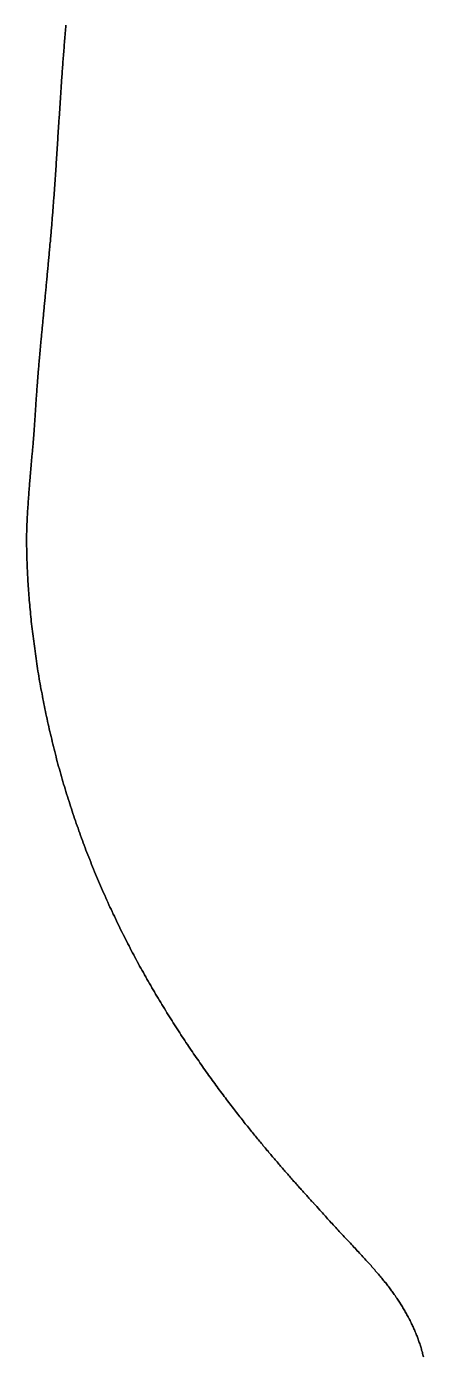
# Model space of a CAD drawing. Header units: inches. Extents: x 130170 to 284068, y 377793 to 804530.
# Drawn here: x 248843.2 to 248878.5, y 747574.9 to 747693 of the extents above; entities that cross this region are included whole.
import ezdxf

# ---------------------------------------------------------------- set-up
doc = ezdxf.new("R2010")
doc.units = ezdxf.units.IN
doc.header["$MEASUREMENT"] = 0
doc.layers.add('muni_il', color=7, linetype='Continuous')

msp = doc.modelspace()

# ---------------------------------------------------------------- linework, layer by layer
at = {"layer": 'muni_il'}
for points in [[(248846.68, 747693.14), (248846.67, 747692.97), (248846.65, 747692.79), (248846.64, 747692.62), (248846.62, 747692.45), (248846.61, 747692.28), (248846.59, 747692.1), (248846.58, 747691.93), (248846.56, 747691.76), (248846.55, 747691.59), (248846.53, 747691.42), (248846.52, 747691.25), (248846.51, 747691.08), (248846.49, 747690.91), (248846.48, 747690.75), (248846.46, 747690.58), (248846.45, 747690.41), (248846.44, 747690.24), (248846.43, 747690.08), (248846.41, 747689.91), (248846.4, 747689.75), (248846.39, 747689.58), (248846.38, 747689.42), (248846.36, 747689.25), (248846.35, 747689.09), (248846.34, 747688.92), (248846.33, 747688.76), (248846.32, 747688.6), (248846.3, 747688.44), (248846.29, 747688.27), (248846.28, 747688.11), (248846.27, 747687.95), (248846.26, 747687.79), (248846.25, 747687.63), (248846.24, 747687.47), (248846.23, 747687.31), (248846.22, 747687.16), (248846.21, 747687), (248846.2, 747686.84), (248846.19, 747686.68), (248846.18, 747686.53), (248846.17, 747686.37), (248846.16, 747686.21), (248846.15, 747686.06), (248846.14, 747685.9), (248846.13, 747685.75), (248846.12, 747685.59), (248846.11, 747685.44), (248846.1, 747685.29), (248846.09, 747685.13), (248846.08, 747684.98), (248846.07, 747684.83), (248846.06, 747684.68), (248846.05, 747684.52), (248846.04, 747684.37), (248846.03, 747684.22), (248846.02, 747684.07), (248846.01, 747683.92), (248846, 747683.77), (248845.99, 747683.62), (248845.98, 747683.47), (248845.97, 747683.32), (248845.96, 747683.18), (248845.95, 747683.03), (248845.95, 747682.88), (248845.94, 747682.73), (248845.93, 747682.59), (248845.92, 747682.44), (248845.91, 747682.29), (248845.9, 747682.15), (248845.89, 747682), (248845.88, 747681.85), (248845.87, 747681.71), (248845.86, 747681.56), (248845.85, 747681.42), (248845.84, 747681.27), (248845.83, 747681.13), (248845.82, 747680.99), (248845.81, 747680.84), (248845.8, 747680.7), (248845.8, 747680.55), (248845.79, 747680.41), (248845.78, 747680.27), (248845.77, 747680.12), (248845.76, 747679.98), (248845.75, 747679.84), (248845.74, 747679.7), (248845.73, 747679.56), (248845.72, 747679.41), (248845.71, 747679.27), (248845.7, 747679.13), (248845.69, 747678.99), (248845.68, 747678.85), (248845.67, 747678.7), (248845.66, 747678.56), (248845.65, 747678.42), (248845.64, 747678.28), (248845.63, 747678.14), (248845.62, 747678), (248845.61, 747677.86), (248845.6, 747677.72), (248845.58, 747677.58), (248845.57, 747677.44), (248845.56, 747677.3), (248845.55, 747677.16), (248845.54, 747677.02), (248845.53, 747676.88), (248845.52, 747676.74), (248845.51, 747676.6), (248845.5, 747676.46), (248845.49, 747676.32), (248845.48, 747676.18), (248845.46, 747676.04), (248845.45, 747675.9), (248845.44, 747675.76), (248845.43, 747675.62), (248845.42, 747675.48), (248845.41, 747675.34), (248845.39, 747675.2), (248845.38, 747675.06), (248845.37, 747674.92), (248845.36, 747674.78), (248845.35, 747674.64), (248845.34, 747674.5), (248845.32, 747674.36), (248845.31, 747674.22), (248845.3, 747674.09), (248845.29, 747673.95), (248845.28, 747673.81), (248845.26, 747673.67), (248845.25, 747673.53), (248845.24, 747673.39), (248845.23, 747673.25), (248845.21, 747673.11), (248845.2, 747672.97), (248845.19, 747672.84), (248845.18, 747672.7), (248845.16, 747672.56), (248845.15, 747672.42), (248845.14, 747672.28), (248845.12, 747672.14), (248845.11, 747672), (248845.1, 747671.87), (248845.09, 747671.73), (248845.07, 747671.59), (248845.06, 747671.45), (248845.05, 747671.32), (248845.04, 747671.18), (248845.02, 747671.04), (248845.01, 747670.9), (248845, 747670.77), (248844.98, 747670.63), (248844.97, 747670.49), (248844.96, 747670.36), (248844.94, 747670.22), (248844.93, 747670.08), (248844.92, 747669.95), (248844.91, 747669.81), (248844.89, 747669.68), (248844.88, 747669.54), (248844.87, 747669.41), (248844.85, 747669.27), (248844.84, 747669.14), (248844.83, 747669.01), (248844.82, 747668.87), (248844.8, 747668.74), (248844.79, 747668.6), (248844.78, 747668.47), (248844.77, 747668.34), (248844.75, 747668.21), (248844.74, 747668.08), (248844.73, 747667.95), (248844.72, 747667.81), (248844.7, 747667.68), (248844.69, 747667.55), (248844.68, 747667.43), (248844.67, 747667.3), (248844.65, 747667.17), (248844.64, 747667.04), (248844.63, 747666.91), (248844.62, 747666.79), (248844.61, 747666.66), (248844.59, 747666.53), (248844.58, 747666.41), (248844.57, 747666.28), (248844.56, 747666.16), (248844.55, 747666.04), (248844.54, 747665.91), (248844.52, 747665.79), (248844.51, 747665.67), (248844.5, 747665.55), (248844.49, 747665.43), (248844.48, 747665.31), (248844.47, 747665.19), (248844.46, 747665.07), (248844.45, 747664.95), (248844.44, 747664.84), (248844.43, 747664.72), (248844.42, 747664.61), (248844.41, 747664.49), (248844.4, 747664.38), (248844.39, 747664.26), (248844.38, 747664.15), (248844.37, 747664.04), (248844.36, 747663.93), (248844.35, 747663.82), (248844.34, 747663.71), (248844.33, 747663.6), (248844.32, 747663.5), (248844.31, 747663.39), (248844.3, 747663.29), (248844.29, 747663.18), (248844.28, 747663.08), (248844.27, 747662.97), (248844.26, 747662.87), (248844.26, 747662.77), (248844.25, 747662.67), (248844.24, 747662.57), (248844.23, 747662.47), (248844.22, 747662.38), (248844.22, 747662.28), (248844.21, 747662.19), (248844.2, 747662.09), (248844.19, 747662), (248844.18, 747661.91), (248844.18, 747661.81), (248844.17, 747661.72), (248844.16, 747661.63), (248844.16, 747661.55), (248844.15, 747661.46), (248844.14, 747661.37), (248844.14, 747661.29), (248844.13, 747661.2), (248844.12, 747661.12), (248844.12, 747661.03), (248844.11, 747660.95), (248844.1, 747660.87), (248844.1, 747660.79), (248844.09, 747660.71), (248844.09, 747660.63), (248844.08, 747660.56), (248844.08, 747660.48), (248844.07, 747660.4), (248844.06, 747660.33), (248844.06, 747660.26), (248844.05, 747660.18), (248844.05, 747660.11), (248844.04, 747660.04), (248844.04, 747659.97), (248844.03, 747659.9), (248844.03, 747659.83), (248844.02, 747659.77), (248844.02, 747659.7), (248844.01, 747659.63), (248844.01, 747659.57), (248844.01, 747659.51), (248844, 747659.44), (248844, 747659.38), (248843.99, 747659.32), (248843.99, 747659.26), (248843.99, 747659.2), (248843.98, 747659.14), (248843.98, 747659.08), (248843.97, 747659.02), (248843.97, 747658.96), (248843.97, 747658.91), (248843.96, 747658.85), (248843.96, 747658.8), (248843.96, 747658.74), (248843.95, 747658.69), (248843.95, 747658.63), (248843.95, 747658.58), (248843.94, 747658.53), (248843.94, 747658.48), (248843.93, 747658.43), (248843.93, 747658.38), (248843.93, 747658.33), (248843.93, 747658.28), (248843.92, 747658.23), (248843.92, 747658.18), (248843.92, 747658.13), (248843.91, 747658.08), (248843.91, 747658.04), (248843.91, 747657.99), (248843.9, 747657.94), (248843.9, 747657.9), (248843.9, 747657.85), (248843.89, 747657.81), (248843.89, 747657.76), (248843.89, 747657.72), (248843.89, 747657.67), (248843.88, 747657.63), (248843.88, 747657.58), (248843.88, 747657.54), (248843.87, 747657.5), (248843.87, 747657.45), (248843.87, 747657.41), (248843.86, 747657.37), (248843.86, 747657.32), (248843.86, 747657.28), (248843.86, 747657.24), (248843.85, 747657.2), (248843.85, 747657.15), (248843.85, 747657.11), (248843.84, 747657.07), (248843.84, 747657.03), (248843.84, 747656.98), (248843.83, 747656.94), (248843.83, 747656.9), (248843.83, 747656.86), (248843.82, 747656.81), (248843.82, 747656.77), (248843.82, 747656.73), (248843.81, 747656.68), (248843.81, 747656.64), (248843.81, 747656.6), (248843.8, 747656.55), (248843.8, 747656.51), (248843.8, 747656.46), (248843.79, 747656.42), (248843.79, 747656.37), (248843.79, 747656.33), (248843.78, 747656.28), (248843.78, 747656.24), (248843.77, 747656.19), (248843.77, 747656.14), (248843.77, 747656.1), (248843.76, 747656.05), (248843.76, 747656), (248843.75, 747655.95), (248843.75, 747655.9), (248843.75, 747655.85), (248843.74, 747655.8), (248843.74, 747655.75), (248843.73, 747655.7), (248843.73, 747655.65), (248843.72, 747655.6), (248843.72, 747655.54), (248843.71, 747655.49), (248843.71, 747655.43), (248843.7, 747655.38), (248843.7, 747655.32), (248843.69, 747655.26), (248843.69, 747655.21), (248843.68, 747655.15), (248843.68, 747655.09), (248843.67, 747655.03), (248843.67, 747654.96), (248843.66, 747654.9), (248843.66, 747654.84), (248843.65, 747654.77), (248843.65, 747654.71), (248843.64, 747654.64), (248843.63, 747654.57), (248843.63, 747654.5), (248843.62, 747654.43), (248843.61, 747654.36), (248843.61, 747654.29), (248843.6, 747654.22), (248843.6, 747654.14), (248843.59, 747654.07), (248843.58, 747653.99), (248843.58, 747653.91), (248843.57, 747653.83), (248843.56, 747653.75), (248843.55, 747653.67), (248843.55, 747653.58), (248843.54, 747653.5), (248843.53, 747653.41), (248843.52, 747653.32), (248843.52, 747653.23), (248843.51, 747653.14), (248843.5, 747653.05), (248843.49, 747652.95), (248843.49, 747652.86), (248843.48, 747652.76), (248843.47, 747652.66), (248843.46, 747652.56), (248843.45, 747652.46), (248843.44, 747652.35), (248843.44, 747652.25), (248843.43, 747652.14), (248843.42, 747652.03), (248843.41, 747651.92), (248843.4, 747651.81), (248843.39, 747651.7), (248843.38, 747651.59), (248843.38, 747651.47), (248843.37, 747651.36), (248843.36, 747651.24), (248843.35, 747651.12), (248843.34, 747651), (248843.33, 747650.88), (248843.32, 747650.75), (248843.32, 747650.63), (248843.31, 747650.5), (248843.3, 747650.38), (248843.29, 747650.25), (248843.28, 747650.12), (248843.27, 747650), (248843.27, 747649.87), (248843.26, 747649.74), (248843.25, 747649.61), (248843.24, 747649.48), (248843.24, 747649.35), (248843.23, 747649.22), (248843.22, 747649.09), (248843.22, 747648.97), (248843.21, 747648.84), (248843.21, 747648.71), (248843.2, 747648.59), (248843.2, 747648.46), (248843.19, 747648.34), (248843.19, 747648.22), (248843.19, 747648.1), (248843.18, 747647.97), (248843.18, 747647.84), (248843.18, 747647.7), (248843.18, 747647.56), (248843.18, 747647.41), (248843.18, 747647.27), (248843.18, 747647.11), (248843.18, 747646.96), (248843.18, 747646.8), (248843.19, 747646.63), (248843.19, 747646.47), (248843.19, 747646.3), (248843.2, 747646.13), (248843.2, 747645.95), (248843.21, 747645.78), (248843.21, 747645.6), (248843.22, 747645.42), (248843.23, 747645.23), (248843.23, 747645.05), (248843.24, 747644.86), (248843.25, 747644.67), (248843.26, 747644.48), (248843.27, 747644.28), (248843.28, 747644.09), (248843.29, 747643.89), (248843.3, 747643.69), (248843.32, 747643.49), (248843.33, 747643.29), (248843.34, 747643.09), (248843.36, 747642.89), (248843.37, 747642.68), (248843.39, 747642.47), (248843.41, 747642.27), (248843.42, 747642.06), (248843.44, 747641.85), (248843.46, 747641.64), (248843.48, 747641.43), (248843.5, 747641.21), (248843.52, 747641), (248843.54, 747640.79), (248843.56, 747640.57), (248843.58, 747640.36), (248843.6, 747640.14), (248843.63, 747639.93), (248843.65, 747639.71), (248843.68, 747639.49), (248843.7, 747639.27), (248843.73, 747639.06), (248843.75, 747638.84), (248843.78, 747638.62), (248843.81, 747638.4), (248843.84, 747638.18), (248843.87, 747637.96), (248843.9, 747637.74), (248843.93, 747637.51), (248843.96, 747637.29), (248843.99, 747637.07), (248844.02, 747636.85), (248844.06, 747636.63), (248844.09, 747636.4), (248844.12, 747636.18), (248844.16, 747635.96), (248844.19, 747635.74), (248844.23, 747635.51), (248844.27, 747635.29), (248844.31, 747635.07), (248844.34, 747634.84), (248844.38, 747634.62), (248844.42, 747634.4), (248844.46, 747634.17), (248844.5, 747633.95), (248844.55, 747633.73), (248844.59, 747633.5), (248844.63, 747633.28), (248844.67, 747633.05), (248844.72, 747632.83), (248844.76, 747632.61), (248844.81, 747632.38), (248844.85, 747632.16), (248844.9, 747631.94), (248844.95, 747631.71), (248845, 747631.49), (248845.05, 747631.26), (248845.1, 747631.04), (248845.15, 747630.82), (248845.2, 747630.59), (248845.25, 747630.37), (248845.3, 747630.15), (248845.35, 747629.93), (248845.41, 747629.7), (248845.46, 747629.48), (248845.51, 747629.26), (248845.57, 747629.03), (248845.62, 747628.81), (248845.68, 747628.59), (248845.74, 747628.37), (248845.8, 747628.14), (248845.85, 747627.92), (248845.91, 747627.7), (248845.97, 747627.48), (248846.03, 747627.26), (248846.09, 747627.04), (248846.16, 747626.82), (248846.22, 747626.59), (248846.28, 747626.37), (248846.35, 747626.15), (248846.41, 747625.93), (248846.47, 747625.71), (248846.54, 747625.49), (248846.61, 747625.27), (248846.67, 747625.05), (248846.74, 747624.83), (248846.81, 747624.61), (248846.88, 747624.39), (248846.95, 747624.17), (248847.02, 747623.96), (248847.09, 747623.74), (248847.16, 747623.52), (248847.23, 747623.3), (248847.3, 747623.08), (248847.37, 747622.86), (248847.45, 747622.65), (248847.52, 747622.43), (248847.6, 747622.21), (248847.67, 747622), (248847.75, 747621.78), (248847.83, 747621.56), (248847.9, 747621.35), (248847.98, 747621.13), (248848.06, 747620.91), (248848.14, 747620.7), (248848.22, 747620.48), (248848.3, 747620.27), (248848.38, 747620.05), (248848.46, 747619.84), (248848.54, 747619.63), (248848.63, 747619.41), (248848.71, 747619.2), (248848.79, 747618.99), (248848.88, 747618.77), (248848.96, 747618.56), (248849.05, 747618.35), (248849.13, 747618.13), (248849.22, 747617.92), (248849.31, 747617.71), (248849.4, 747617.5), (248849.49, 747617.29), (248849.57, 747617.08), (248849.66, 747616.87), (248849.75, 747616.66), (248849.85, 747616.45), (248849.94, 747616.24), (248850.03, 747616.03), (248850.12, 747615.82), (248850.21, 747615.61), (248850.31, 747615.4), (248850.4, 747615.2), (248850.5, 747614.99), (248850.59, 747614.78), (248850.69, 747614.58), (248850.78, 747614.37), (248850.88, 747614.16), (248850.98, 747613.96), (248851.08, 747613.75), (248851.17, 747613.55), (248851.27, 747613.34), (248851.37, 747613.14), (248851.47, 747612.94), (248851.57, 747612.73), (248851.67, 747612.53), (248851.77, 747612.33), (248851.87, 747612.13), (248851.98, 747611.92), (248852.08, 747611.72), (248852.18, 747611.52), (248852.29, 747611.32), (248852.39, 747611.12), (248852.49, 747610.92), (248852.6, 747610.72), (248852.7, 747610.53), (248852.81, 747610.33), (248852.91, 747610.13), (248853.02, 747609.93), (248853.13, 747609.74), (248853.23, 747609.54), (248853.34, 747609.35), (248853.45, 747609.15), (248853.56, 747608.96), (248853.67, 747608.76), (248853.77, 747608.57), (248853.88, 747608.38), (248853.99, 747608.19), (248854.1, 747608), (248854.21, 747607.81), (248854.32, 747607.61), (248854.43, 747607.43), (248854.54, 747607.24), (248854.65, 747607.05), (248854.76, 747606.86), (248854.88, 747606.67), (248854.99, 747606.49), (248855.1, 747606.3), (248855.21, 747606.12), (248855.32, 747605.93), (248855.43, 747605.75), (248855.55, 747605.57), (248855.66, 747605.38), (248855.77, 747605.2), (248855.88, 747605.02), (248856, 747604.84), (248856.11, 747604.66), (248856.22, 747604.48), (248856.34, 747604.31), (248856.45, 747604.13), (248856.56, 747603.95), (248856.68, 747603.78), (248856.79, 747603.6), (248856.9, 747603.43), (248857.01, 747603.26), (248857.13, 747603.09), (248857.24, 747602.92), (248857.35, 747602.75), (248857.47, 747602.58), (248857.58, 747602.41), (248857.69, 747602.24), (248857.8, 747602.07), (248857.92, 747601.91), (248858.03, 747601.74), (248858.14, 747601.58), (248858.25, 747601.42), (248858.36, 747601.26), (248858.48, 747601.1), (248858.59, 747600.94), (248858.7, 747600.78), (248858.81, 747600.62), (248858.92, 747600.46), (248859.03, 747600.31), (248859.14, 747600.15), (248859.25, 747600), (248859.36, 747599.85), (248859.47, 747599.69), (248859.58, 747599.54), (248859.68, 747599.39), (248859.79, 747599.25), (248859.9, 747599.1), (248860.01, 747598.95), (248860.11, 747598.81), (248860.22, 747598.66), (248860.32, 747598.52), (248860.43, 747598.38), (248860.54, 747598.24), (248860.64, 747598.1), (248860.74, 747597.96), (248860.85, 747597.82), (248860.95, 747597.68), (248861.05, 747597.55), (248861.15, 747597.41), (248861.26, 747597.28), (248861.36, 747597.15), (248861.46, 747597.02), (248861.56, 747596.89), (248861.66, 747596.76), (248861.76, 747596.63), (248861.85, 747596.51), (248861.95, 747596.38), (248862.05, 747596.26), (248862.15, 747596.13), (248862.24, 747596.01), (248862.34, 747595.89), (248862.43, 747595.77), (248862.53, 747595.65), (248862.62, 747595.53), (248862.71, 747595.42), (248862.81, 747595.3), (248862.9, 747595.19), (248862.99, 747595.07), (248863.08, 747594.96), (248863.17, 747594.85), (248863.26, 747594.74), (248863.35, 747594.63), (248863.44, 747594.52), (248863.53, 747594.41), (248863.62, 747594.3), (248863.71, 747594.19), (248863.79, 747594.09), (248863.88, 747593.98), (248863.96, 747593.88), (248864.05, 747593.78), (248864.14, 747593.67), (248864.22, 747593.57), (248864.3, 747593.47), (248864.39, 747593.37), (248864.47, 747593.27), (248864.55, 747593.17), (248864.64, 747593.08), (248864.72, 747592.98), (248864.8, 747592.88), (248864.88, 747592.78), (248864.96, 747592.69), (248865.05, 747592.59), (248865.13, 747592.5), (248865.21, 747592.41), (248865.29, 747592.31), (248865.37, 747592.22), (248865.45, 747592.13), (248865.53, 747592.03), (248865.6, 747591.94), (248865.68, 747591.85), (248865.76, 747591.76), (248865.84, 747591.67), (248865.92, 747591.58), (248866, 747591.49), (248866.08, 747591.4), (248866.15, 747591.31), (248866.23, 747591.22), (248866.31, 747591.13), (248866.39, 747591.04), (248866.46, 747590.95), (248866.54, 747590.87), (248866.62, 747590.78), (248866.7, 747590.69), (248866.77, 747590.6), (248866.85, 747590.52), (248866.92, 747590.43), (248867, 747590.35), (248867.08, 747590.26), (248867.15, 747590.18), (248867.23, 747590.09), (248867.3, 747590.01), (248867.38, 747589.93), (248867.45, 747589.84), (248867.52, 747589.76), (248867.59, 747589.68), (248867.67, 747589.6), (248867.74, 747589.52), (248867.81, 747589.44), (248867.88, 747589.36), (248867.95, 747589.29), (248868.02, 747589.21), (248868.08, 747589.14), (248868.15, 747589.07), (248868.21, 747588.99), (248868.28, 747588.92), (248868.34, 747588.86), (248868.4, 747588.79), (248868.46, 747588.73), (248868.52, 747588.66), (248868.57, 747588.6), (248868.62, 747588.55), (248868.67, 747588.49), (248868.72, 747588.44), (248868.77, 747588.39), (248868.81, 747588.35), (248868.85, 747588.3), (248868.89, 747588.26), (248868.92, 747588.23), (248868.95, 747588.2), (248868.98, 747588.17), (248869.1, 747588.02), (248869.24, 747587.86), (248869.31, 747587.78), (248869.39, 747587.69), (248869.47, 747587.6), (248869.56, 747587.5), (248869.65, 747587.4), (248869.74, 747587.3), (248869.83, 747587.2), (248869.93, 747587.09), (248870.03, 747586.98), (248870.13, 747586.87), (248870.23, 747586.76), (248870.34, 747586.65), (248870.44, 747586.53), (248870.55, 747586.42), (248870.66, 747586.3), (248870.76, 747586.19), (248870.87, 747586.07), (248870.98, 747585.95), (248871.09, 747585.84), (248871.2, 747585.72), (248871.31, 747585.6), (248871.42, 747585.49), (248871.53, 747585.37), (248871.64, 747585.25), (248871.74, 747585.14), (248871.85, 747585.02), (248871.96, 747584.91), (248872.06, 747584.8), (248872.17, 747584.69), (248872.27, 747584.57), (248872.38, 747584.46), (248872.48, 747584.35), (248872.58, 747584.24), (248872.68, 747584.14), (248872.78, 747584.03), (248872.88, 747583.92), (248872.98, 747583.82), (248873.07, 747583.71), (248873.17, 747583.61), (248873.26, 747583.51), (248873.35, 747583.41), (248873.44, 747583.31), (248873.53, 747583.21), (248873.62, 747583.11), (248873.71, 747583.01), (248873.8, 747582.92), (248873.88, 747582.82), (248873.97, 747582.72), (248874.05, 747582.63), (248874.13, 747582.54), (248874.21, 747582.44), (248874.29, 747582.35), (248874.37, 747582.26), (248874.45, 747582.17), (248874.53, 747582.08), (248874.6, 747581.99), (248874.68, 747581.9), (248874.75, 747581.81), (248874.82, 747581.72), (248874.89, 747581.64), (248874.96, 747581.55), (248875.03, 747581.46), (248875.1, 747581.38), (248875.17, 747581.29), (248875.24, 747581.2), (248875.3, 747581.12), (248875.37, 747581.03), (248875.43, 747580.95), (248875.5, 747580.86), (248875.56, 747580.78), (248875.62, 747580.69), (248875.69, 747580.61), (248875.75, 747580.52), (248875.81, 747580.44), (248875.87, 747580.35), (248875.93, 747580.27), (248875.98, 747580.19), (248876.04, 747580.1), (248876.1, 747580.02), (248876.16, 747579.93), (248876.21, 747579.85), (248876.27, 747579.76), (248876.32, 747579.68), (248876.38, 747579.59), (248876.43, 747579.51), (248876.48, 747579.42), (248876.54, 747579.34), (248876.59, 747579.25), (248876.64, 747579.16), (248876.69, 747579.08), (248876.74, 747578.99), (248876.79, 747578.91), (248876.84, 747578.82), (248876.89, 747578.73), (248876.94, 747578.64), (248876.99, 747578.56), (248877.04, 747578.47), (248877.09, 747578.38), (248877.13, 747578.29), (248877.18, 747578.21), (248877.23, 747578.12), (248877.27, 747578.03), (248877.32, 747577.94), (248877.36, 747577.85), (248877.4, 747577.76), (248877.45, 747577.67), (248877.49, 747577.58), (248877.53, 747577.49), (248877.57, 747577.4), (248877.61, 747577.3), (248877.66, 747577.21), (248877.7, 747577.12), (248877.73, 747577.03), (248877.77, 747576.93), (248877.81, 747576.84), (248877.85, 747576.75), (248877.89, 747576.65), (248877.92, 747576.56), (248877.96, 747576.47), (248877.99, 747576.37), (248878.03, 747576.28), (248878.06, 747576.18), (248878.09, 747576.08), (248878.13, 747575.99), (248878.16, 747575.89), (248878.19, 747575.79), (248878.22, 747575.7), (248878.25, 747575.6), (248878.28, 747575.5), (248878.3, 747575.4), (248878.33, 747575.3), (248878.36, 747575.2), (248878.38, 747575.1), (248878.41, 747575), (248878.43, 747574.9), (248878.46, 747574.8)], [(248878.46, 747574.8), (248878.43, 747574.9), (248878.41, 747575), (248878.38, 747575.1), (248878.36, 747575.2), (248878.33, 747575.3), (248878.3, 747575.4), (248878.28, 747575.5), (248878.25, 747575.6), (248878.22, 747575.7), (248878.19, 747575.79), (248878.16, 747575.89), (248878.13, 747575.99), (248878.09, 747576.08), (248878.06, 747576.18), (248878.03, 747576.28), (248877.99, 747576.37), (248877.96, 747576.47), (248877.92, 747576.56), (248877.89, 747576.65), (248877.85, 747576.75), (248877.81, 747576.84), (248877.77, 747576.93), (248877.73, 747577.03), (248877.7, 747577.12), (248877.66, 747577.21), (248877.61, 747577.3), (248877.57, 747577.4), (248877.53, 747577.49), (248877.49, 747577.58), (248877.45, 747577.67), (248877.4, 747577.76), (248877.36, 747577.85), (248877.32, 747577.94), (248877.27, 747578.03), (248877.23, 747578.12), (248877.18, 747578.21), (248877.13, 747578.29), (248877.09, 747578.38), (248877.04, 747578.47), (248876.99, 747578.56), (248876.94, 747578.64), (248876.89, 747578.73), (248876.84, 747578.82), (248876.79, 747578.91), (248876.74, 747578.99), (248876.69, 747579.08), (248876.64, 747579.16), (248876.59, 747579.25), (248876.54, 747579.34), (248876.48, 747579.42), (248876.43, 747579.51), (248876.38, 747579.59), (248876.32, 747579.68), (248876.27, 747579.76), (248876.21, 747579.85), (248876.16, 747579.93), (248876.1, 747580.02), (248876.04, 747580.1), (248875.98, 747580.19), (248875.93, 747580.27), (248875.87, 747580.35), (248875.81, 747580.44), (248875.75, 747580.52), (248875.69, 747580.61), (248875.62, 747580.69), (248875.56, 747580.78), (248875.5, 747580.86), (248875.43, 747580.95), (248875.37, 747581.03), (248875.3, 747581.12), (248875.24, 747581.2), (248875.17, 747581.29), (248875.1, 747581.38), (248875.03, 747581.46), (248874.96, 747581.55), (248874.89, 747581.64), (248874.82, 747581.72), (248874.75, 747581.81), (248874.68, 747581.9), (248874.6, 747581.99), (248874.53, 747582.08), (248874.45, 747582.17), (248874.37, 747582.26), (248874.29, 747582.35), (248874.21, 747582.44), (248874.13, 747582.54), (248874.05, 747582.63), (248873.97, 747582.72), (248873.88, 747582.82), (248873.8, 747582.92), (248873.71, 747583.01), (248873.62, 747583.11), (248873.53, 747583.21), (248873.44, 747583.31), (248873.35, 747583.41), (248873.26, 747583.51), (248873.17, 747583.61), (248873.07, 747583.71), (248872.98, 747583.82), (248872.88, 747583.92), (248872.78, 747584.03), (248872.68, 747584.14), (248872.58, 747584.24), (248872.48, 747584.35), (248872.38, 747584.46), (248872.27, 747584.57), (248872.17, 747584.69), (248872.06, 747584.8), (248871.96, 747584.91), (248871.85, 747585.02), (248871.74, 747585.14), (248871.64, 747585.25), (248871.53, 747585.37), (248871.42, 747585.49), (248871.31, 747585.6), (248871.2, 747585.72), (248871.09, 747585.84), (248870.98, 747585.95), (248870.87, 747586.07), (248870.76, 747586.19), (248870.66, 747586.3), (248870.55, 747586.42), (248870.44, 747586.53), (248870.34, 747586.65), (248870.23, 747586.76), (248870.13, 747586.87), (248870.03, 747586.98), (248869.93, 747587.09), (248869.83, 747587.2), (248869.74, 747587.3), (248869.65, 747587.4), (248869.56, 747587.5), (248869.47, 747587.6), (248869.39, 747587.69), (248869.31, 747587.78), (248869.24, 747587.86), (248869.1, 747588.02), (248868.98, 747588.17), (248868.95, 747588.2), (248868.92, 747588.23), (248868.89, 747588.26), (248868.85, 747588.3), (248868.81, 747588.35), (248868.77, 747588.39), (248868.72, 747588.44), (248868.67, 747588.49), (248868.62, 747588.55), (248868.57, 747588.6), (248868.52, 747588.66), (248868.46, 747588.73), (248868.4, 747588.79), (248868.34, 747588.86), (248868.28, 747588.92), (248868.21, 747588.99), (248868.15, 747589.07), (248868.08, 747589.14), (248868.02, 747589.21), (248867.95, 747589.29), (248867.88, 747589.36), (248867.81, 747589.44), (248867.74, 747589.52), (248867.67, 747589.6), (248867.59, 747589.68), (248867.52, 747589.76), (248867.45, 747589.84), (248867.38, 747589.93), (248867.3, 747590.01), (248867.23, 747590.09), (248867.15, 747590.18), (248867.08, 747590.26), (248867, 747590.35), (248866.92, 747590.43), (248866.85, 747590.52), (248866.77, 747590.6), (248866.7, 747590.69), (248866.62, 747590.78), (248866.54, 747590.87), (248866.46, 747590.95), (248866.39, 747591.04), (248866.31, 747591.13), (248866.23, 747591.22), (248866.15, 747591.31), (248866.08, 747591.4), (248866, 747591.49), (248865.92, 747591.58), (248865.84, 747591.67), (248865.76, 747591.76), (248865.68, 747591.85), (248865.6, 747591.94), (248865.53, 747592.03), (248865.45, 747592.13), (248865.37, 747592.22), (248865.29, 747592.31), (248865.21, 747592.41), (248865.13, 747592.5), (248865.05, 747592.59), (248864.96, 747592.69), (248864.88, 747592.78), (248864.8, 747592.88), (248864.72, 747592.98), (248864.64, 747593.08), (248864.55, 747593.17), (248864.47, 747593.27), (248864.39, 747593.37), (248864.3, 747593.47), (248864.22, 747593.57), (248864.14, 747593.67), (248864.05, 747593.78), (248863.96, 747593.88), (248863.88, 747593.98), (248863.79, 747594.09), (248863.71, 747594.19), (248863.62, 747594.3), (248863.53, 747594.41), (248863.44, 747594.52), (248863.35, 747594.63), (248863.26, 747594.74), (248863.17, 747594.85), (248863.08, 747594.96), (248862.99, 747595.07), (248862.9, 747595.19), (248862.81, 747595.3), (248862.71, 747595.42), (248862.62, 747595.53), (248862.53, 747595.65), (248862.43, 747595.77), (248862.34, 747595.89), (248862.24, 747596.01), (248862.15, 747596.13), (248862.05, 747596.26), (248861.95, 747596.38), (248861.85, 747596.51), (248861.76, 747596.63), (248861.66, 747596.76), (248861.56, 747596.89), (248861.46, 747597.02), (248861.36, 747597.15), (248861.26, 747597.28), (248861.15, 747597.41), (248861.05, 747597.55), (248860.95, 747597.68), (248860.85, 747597.82), (248860.74, 747597.96), (248860.64, 747598.1), (248860.54, 747598.24), (248860.43, 747598.38), (248860.32, 747598.52), (248860.22, 747598.66), (248860.11, 747598.81), (248860.01, 747598.95), (248859.9, 747599.1), (248859.79, 747599.25), (248859.68, 747599.39), (248859.58, 747599.54), (248859.47, 747599.69), (248859.36, 747599.85), (248859.25, 747600), (248859.14, 747600.15), (248859.03, 747600.31), (248858.92, 747600.46), (248858.81, 747600.62), (248858.7, 747600.78), (248858.59, 747600.94), (248858.48, 747601.1), (248858.36, 747601.26), (248858.25, 747601.42), (248858.14, 747601.58), (248858.03, 747601.74), (248857.92, 747601.91), (248857.8, 747602.07), (248857.69, 747602.24), (248857.58, 747602.41), (248857.47, 747602.58), (248857.35, 747602.75), (248857.24, 747602.92), (248857.13, 747603.09), (248857.01, 747603.26), (248856.9, 747603.43), (248856.79, 747603.6), (248856.68, 747603.78), (248856.56, 747603.95), (248856.45, 747604.13), (248856.34, 747604.31), (248856.22, 747604.48), (248856.11, 747604.66), (248856, 747604.84), (248855.88, 747605.02), (248855.77, 747605.2), (248855.66, 747605.38), (248855.55, 747605.57), (248855.43, 747605.75), (248855.32, 747605.93), (248855.21, 747606.12), (248855.1, 747606.3), (248854.99, 747606.49), (248854.88, 747606.67), (248854.76, 747606.86), (248854.65, 747607.05), (248854.54, 747607.24), (248854.43, 747607.43), (248854.32, 747607.61), (248854.21, 747607.81), (248854.1, 747608), (248853.99, 747608.19), (248853.88, 747608.38), (248853.77, 747608.57), (248853.67, 747608.76), (248853.56, 747608.96), (248853.45, 747609.15), (248853.34, 747609.35), (248853.23, 747609.54), (248853.13, 747609.74), (248853.02, 747609.93), (248852.91, 747610.13), (248852.81, 747610.33), (248852.7, 747610.53), (248852.6, 747610.72), (248852.49, 747610.92), (248852.39, 747611.12), (248852.29, 747611.32), (248852.18, 747611.52), (248852.08, 747611.72), (248851.98, 747611.92), (248851.87, 747612.13), (248851.77, 747612.33), (248851.67, 747612.53), (248851.57, 747612.73), (248851.47, 747612.94), (248851.37, 747613.14), (248851.27, 747613.34), (248851.17, 747613.55), (248851.08, 747613.75), (248850.98, 747613.96), (248850.88, 747614.16), (248850.78, 747614.37), (248850.69, 747614.58), (248850.59, 747614.78), (248850.5, 747614.99), (248850.4, 747615.2), (248850.31, 747615.4), (248850.21, 747615.61), (248850.12, 747615.82), (248850.03, 747616.03), (248849.94, 747616.24), (248849.85, 747616.45), (248849.75, 747616.66), (248849.66, 747616.87), (248849.57, 747617.08), (248849.49, 747617.29), (248849.4, 747617.5), (248849.31, 747617.71), (248849.22, 747617.92), (248849.13, 747618.13), (248849.05, 747618.35), (248848.96, 747618.56), (248848.88, 747618.77), (248848.79, 747618.99), (248848.71, 747619.2), (248848.63, 747619.41), (248848.54, 747619.63), (248848.46, 747619.84), (248848.38, 747620.05), (248848.3, 747620.27), (248848.22, 747620.48), (248848.14, 747620.7), (248848.06, 747620.91), (248847.98, 747621.13), (248847.9, 747621.35), (248847.83, 747621.56), (248847.75, 747621.78), (248847.67, 747622), (248847.6, 747622.21), (248847.52, 747622.43), (248847.45, 747622.65), (248847.37, 747622.86), (248847.3, 747623.08), (248847.23, 747623.3), (248847.16, 747623.52), (248847.09, 747623.74), (248847.02, 747623.96), (248846.95, 747624.17), (248846.88, 747624.39), (248846.81, 747624.61), (248846.74, 747624.83), (248846.67, 747625.05), (248846.61, 747625.27), (248846.54, 747625.49), (248846.47, 747625.71), (248846.41, 747625.93), (248846.35, 747626.15), (248846.28, 747626.37), (248846.22, 747626.59), (248846.16, 747626.82), (248846.09, 747627.04), (248846.03, 747627.26), (248845.97, 747627.48), (248845.91, 747627.7), (248845.85, 747627.92), (248845.8, 747628.14), (248845.74, 747628.37), (248845.68, 747628.59), (248845.62, 747628.81), (248845.57, 747629.03), (248845.51, 747629.26), (248845.46, 747629.48), (248845.41, 747629.7), (248845.35, 747629.93), (248845.3, 747630.15), (248845.25, 747630.37), (248845.2, 747630.59), (248845.15, 747630.82), (248845.1, 747631.04), (248845.05, 747631.26), (248845, 747631.49), (248844.95, 747631.71), (248844.9, 747631.94), (248844.85, 747632.16), (248844.81, 747632.38), (248844.76, 747632.61), (248844.72, 747632.83), (248844.67, 747633.05), (248844.63, 747633.28), (248844.59, 747633.5), (248844.55, 747633.73), (248844.5, 747633.95), (248844.46, 747634.17), (248844.42, 747634.4), (248844.38, 747634.62), (248844.34, 747634.84), (248844.31, 747635.07), (248844.27, 747635.29), (248844.23, 747635.51), (248844.19, 747635.74), (248844.16, 747635.96), (248844.12, 747636.18), (248844.09, 747636.4), (248844.06, 747636.63), (248844.02, 747636.85), (248843.99, 747637.07), (248843.96, 747637.29), (248843.93, 747637.51), (248843.9, 747637.74), (248843.87, 747637.96), (248843.84, 747638.18), (248843.81, 747638.4), (248843.78, 747638.62), (248843.75, 747638.84), (248843.73, 747639.06), (248843.7, 747639.27), (248843.68, 747639.49), (248843.65, 747639.71), (248843.63, 747639.93), (248843.6, 747640.14), (248843.58, 747640.36), (248843.56, 747640.57), (248843.54, 747640.79), (248843.52, 747641), (248843.5, 747641.21), (248843.48, 747641.43), (248843.46, 747641.64), (248843.44, 747641.85), (248843.42, 747642.06), (248843.41, 747642.27), (248843.39, 747642.47), (248843.37, 747642.68), (248843.36, 747642.89), (248843.34, 747643.09), (248843.33, 747643.29), (248843.32, 747643.49), (248843.3, 747643.69), (248843.29, 747643.89), (248843.28, 747644.09), (248843.27, 747644.28), (248843.26, 747644.48), (248843.25, 747644.67), (248843.24, 747644.86), (248843.23, 747645.05), (248843.23, 747645.23), (248843.22, 747645.42), (248843.21, 747645.6), (248843.21, 747645.78), (248843.2, 747645.95), (248843.2, 747646.13), (248843.19, 747646.3), (248843.19, 747646.47), (248843.19, 747646.63), (248843.18, 747646.8), (248843.18, 747646.96), (248843.18, 747647.11), (248843.18, 747647.27), (248843.18, 747647.41), (248843.18, 747647.56), (248843.18, 747647.7), (248843.18, 747647.84), (248843.18, 747647.97), (248843.19, 747648.1), (248843.19, 747648.22), (248843.19, 747648.34), (248843.2, 747648.46), (248843.2, 747648.59), (248843.21, 747648.71), (248843.21, 747648.84), (248843.22, 747648.97), (248843.22, 747649.09), (248843.23, 747649.22), (248843.24, 747649.35), (248843.24, 747649.48), (248843.25, 747649.61), (248843.26, 747649.74), (248843.27, 747649.87), (248843.27, 747650), (248843.28, 747650.12), (248843.29, 747650.25), (248843.3, 747650.38), (248843.31, 747650.5), (248843.32, 747650.63), (248843.32, 747650.75), (248843.33, 747650.88), (248843.34, 747651), (248843.35, 747651.12), (248843.36, 747651.24), (248843.37, 747651.36), (248843.38, 747651.47), (248843.38, 747651.59), (248843.39, 747651.7), (248843.4, 747651.81), (248843.41, 747651.92), (248843.42, 747652.03), (248843.43, 747652.14), (248843.44, 747652.25), (248843.44, 747652.35), (248843.45, 747652.46), (248843.46, 747652.56), (248843.47, 747652.66), (248843.48, 747652.76), (248843.49, 747652.86), (248843.49, 747652.95), (248843.5, 747653.05), (248843.51, 747653.14), (248843.52, 747653.23), (248843.52, 747653.32), (248843.53, 747653.41), (248843.54, 747653.5), (248843.55, 747653.58), (248843.55, 747653.67), (248843.56, 747653.75), (248843.57, 747653.83), (248843.58, 747653.91), (248843.58, 747653.99), (248843.59, 747654.07), (248843.6, 747654.14), (248843.6, 747654.22), (248843.61, 747654.29), (248843.61, 747654.36), (248843.62, 747654.43), (248843.63, 747654.5), (248843.63, 747654.57), (248843.64, 747654.64), (248843.65, 747654.71), (248843.65, 747654.77), (248843.66, 747654.84), (248843.66, 747654.9), (248843.67, 747654.96), (248843.67, 747655.03), (248843.68, 747655.09), (248843.68, 747655.15), (248843.69, 747655.21), (248843.69, 747655.26), (248843.7, 747655.32), (248843.7, 747655.38), (248843.71, 747655.43), (248843.71, 747655.49), (248843.72, 747655.54), (248843.72, 747655.6), (248843.73, 747655.65), (248843.73, 747655.7), (248843.74, 747655.75), (248843.74, 747655.8), (248843.75, 747655.85), (248843.75, 747655.9), (248843.75, 747655.95), (248843.76, 747656), (248843.76, 747656.05), (248843.77, 747656.1), (248843.77, 747656.14), (248843.77, 747656.19), (248843.78, 747656.24), (248843.78, 747656.28), (248843.79, 747656.33), (248843.79, 747656.37), (248843.79, 747656.42), (248843.8, 747656.46), (248843.8, 747656.51), (248843.8, 747656.55), (248843.81, 747656.6), (248843.81, 747656.64), (248843.81, 747656.68), (248843.82, 747656.73), (248843.82, 747656.77), (248843.82, 747656.81), (248843.83, 747656.86), (248843.83, 747656.9), (248843.83, 747656.94), (248843.84, 747656.98), (248843.84, 747657.03), (248843.84, 747657.07), (248843.85, 747657.11), (248843.85, 747657.15), (248843.85, 747657.2), (248843.86, 747657.24), (248843.86, 747657.28), (248843.86, 747657.32), (248843.86, 747657.37), (248843.87, 747657.41), (248843.87, 747657.45), (248843.87, 747657.5), (248843.88, 747657.54), (248843.88, 747657.58), (248843.88, 747657.63), (248843.89, 747657.67), (248843.89, 747657.72), (248843.89, 747657.76), (248843.89, 747657.81), (248843.9, 747657.85), (248843.9, 747657.9), (248843.9, 747657.94), (248843.91, 747657.99), (248843.91, 747658.04), (248843.91, 747658.08), (248843.92, 747658.13), (248843.92, 747658.18), (248843.92, 747658.23), (248843.93, 747658.28), (248843.93, 747658.33), (248843.93, 747658.38), (248843.93, 747658.43), (248843.94, 747658.48), (248843.94, 747658.53), (248843.95, 747658.58), (248843.95, 747658.63), (248843.95, 747658.69), (248843.96, 747658.74), (248843.96, 747658.8), (248843.96, 747658.85), (248843.97, 747658.91), (248843.97, 747658.96), (248843.97, 747659.02), (248843.98, 747659.08), (248843.98, 747659.14), (248843.99, 747659.2), (248843.99, 747659.26), (248843.99, 747659.32), (248844, 747659.38), (248844, 747659.44), (248844.01, 747659.51), (248844.01, 747659.57), (248844.01, 747659.63), (248844.02, 747659.7), (248844.02, 747659.77), (248844.03, 747659.83), (248844.03, 747659.9), (248844.04, 747659.97), (248844.04, 747660.04), (248844.05, 747660.11), (248844.05, 747660.18), (248844.06, 747660.26), (248844.06, 747660.33), (248844.07, 747660.4), (248844.08, 747660.48), (248844.08, 747660.56), (248844.09, 747660.63), (248844.09, 747660.71), (248844.1, 747660.79), (248844.1, 747660.87), (248844.11, 747660.95), (248844.12, 747661.03), (248844.12, 747661.12), (248844.13, 747661.2), (248844.14, 747661.29), (248844.14, 747661.37), (248844.15, 747661.46), (248844.16, 747661.55), (248844.16, 747661.63), (248844.17, 747661.72), (248844.18, 747661.81), (248844.18, 747661.91), (248844.19, 747662), (248844.2, 747662.09), (248844.21, 747662.19), (248844.22, 747662.28), (248844.22, 747662.38), (248844.23, 747662.47), (248844.24, 747662.57), (248844.25, 747662.67), (248844.26, 747662.77), (248844.26, 747662.87), (248844.27, 747662.97), (248844.28, 747663.08), (248844.29, 747663.18), (248844.3, 747663.29), (248844.31, 747663.39), (248844.32, 747663.5), (248844.33, 747663.6), (248844.34, 747663.71), (248844.35, 747663.82), (248844.36, 747663.93), (248844.37, 747664.04), (248844.38, 747664.15), (248844.39, 747664.26), (248844.4, 747664.38), (248844.41, 747664.49), (248844.42, 747664.61), (248844.43, 747664.72), (248844.44, 747664.84), (248844.45, 747664.95), (248844.46, 747665.07), (248844.47, 747665.19), (248844.48, 747665.31), (248844.49, 747665.43), (248844.5, 747665.55), (248844.51, 747665.67), (248844.52, 747665.79), (248844.54, 747665.91), (248844.55, 747666.04), (248844.56, 747666.16), (248844.57, 747666.28), (248844.58, 747666.41), (248844.59, 747666.53), (248844.61, 747666.66), (248844.62, 747666.79), (248844.63, 747666.91), (248844.64, 747667.04), (248844.65, 747667.17), (248844.67, 747667.3), (248844.68, 747667.43), (248844.69, 747667.55), (248844.7, 747667.68), (248844.72, 747667.81), (248844.73, 747667.95), (248844.74, 747668.08), (248844.75, 747668.21), (248844.77, 747668.34), (248844.78, 747668.47), (248844.79, 747668.6), (248844.8, 747668.74), (248844.82, 747668.87), (248844.83, 747669.01), (248844.84, 747669.14), (248844.85, 747669.27), (248844.87, 747669.41), (248844.88, 747669.54), (248844.89, 747669.68), (248844.91, 747669.81), (248844.92, 747669.95), (248844.93, 747670.08), (248844.94, 747670.22), (248844.96, 747670.36), (248844.97, 747670.49), (248844.98, 747670.63), (248845, 747670.77), (248845.01, 747670.9), (248845.02, 747671.04), (248845.04, 747671.18), (248845.05, 747671.32), (248845.06, 747671.45), (248845.07, 747671.59), (248845.09, 747671.73), (248845.1, 747671.87), (248845.11, 747672), (248845.12, 747672.14), (248845.14, 747672.28), (248845.15, 747672.42), (248845.16, 747672.56), (248845.18, 747672.7), (248845.19, 747672.84), (248845.2, 747672.97), (248845.21, 747673.11), (248845.23, 747673.25), (248845.24, 747673.39), (248845.25, 747673.53), (248845.26, 747673.67), (248845.28, 747673.81), (248845.29, 747673.95), (248845.3, 747674.09), (248845.31, 747674.22), (248845.32, 747674.36), (248845.34, 747674.5), (248845.35, 747674.64), (248845.36, 747674.78), (248845.37, 747674.92), (248845.38, 747675.06), (248845.39, 747675.2), (248845.41, 747675.34), (248845.42, 747675.48), (248845.43, 747675.62), (248845.44, 747675.76), (248845.45, 747675.9), (248845.46, 747676.04), (248845.48, 747676.18), (248845.49, 747676.32), (248845.5, 747676.46), (248845.51, 747676.6), (248845.52, 747676.74), (248845.53, 747676.88), (248845.54, 747677.02), (248845.55, 747677.16), (248845.56, 747677.3), (248845.57, 747677.44), (248845.58, 747677.58), (248845.6, 747677.72), (248845.61, 747677.86), (248845.62, 747678), (248845.63, 747678.14), (248845.64, 747678.28), (248845.65, 747678.42), (248845.66, 747678.56), (248845.67, 747678.7), (248845.68, 747678.85), (248845.69, 747678.99), (248845.7, 747679.13), (248845.71, 747679.27), (248845.72, 747679.41), (248845.73, 747679.56), (248845.74, 747679.7), (248845.75, 747679.84), (248845.76, 747679.98), (248845.77, 747680.12), (248845.78, 747680.27), (248845.79, 747680.41), (248845.8, 747680.55), (248845.8, 747680.7), (248845.81, 747680.84), (248845.82, 747680.99), (248845.83, 747681.13), (248845.84, 747681.27), (248845.85, 747681.42), (248845.86, 747681.56), (248845.87, 747681.71), (248845.88, 747681.85), (248845.89, 747682), (248845.9, 747682.15), (248845.91, 747682.29), (248845.92, 747682.44), (248845.93, 747682.59), (248845.94, 747682.73), (248845.95, 747682.88), (248845.95, 747683.03), (248845.96, 747683.18), (248845.97, 747683.32), (248845.98, 747683.47), (248845.99, 747683.62), (248846, 747683.77), (248846.01, 747683.92), (248846.02, 747684.07), (248846.03, 747684.22), (248846.04, 747684.37), (248846.05, 747684.52), (248846.06, 747684.68), (248846.07, 747684.83), (248846.08, 747684.98), (248846.09, 747685.13), (248846.1, 747685.29), (248846.11, 747685.44), (248846.12, 747685.59), (248846.13, 747685.75), (248846.14, 747685.9), (248846.15, 747686.06), (248846.16, 747686.21), (248846.17, 747686.37), (248846.18, 747686.53), (248846.19, 747686.68), (248846.2, 747686.84), (248846.21, 747687), (248846.22, 747687.16), (248846.23, 747687.31), (248846.24, 747687.47), (248846.25, 747687.63), (248846.26, 747687.79), (248846.27, 747687.95), (248846.28, 747688.11), (248846.29, 747688.27), (248846.3, 747688.44), (248846.32, 747688.6), (248846.33, 747688.76), (248846.34, 747688.92), (248846.35, 747689.09), (248846.36, 747689.25), (248846.38, 747689.42), (248846.39, 747689.58), (248846.4, 747689.75), (248846.41, 747689.91), (248846.43, 747690.08), (248846.44, 747690.24), (248846.45, 747690.41), (248846.46, 747690.58), (248846.48, 747690.75), (248846.49, 747690.91), (248846.51, 747691.08), (248846.52, 747691.25), (248846.53, 747691.42), (248846.55, 747691.59), (248846.56, 747691.76), (248846.58, 747691.93), (248846.59, 747692.1), (248846.61, 747692.28), (248846.62, 747692.45), (248846.64, 747692.62), (248846.65, 747692.79), (248846.67, 747692.97), (248846.68, 747693.14)]]:
    msp.add_lwpolyline(points, dxfattribs=at)

doc.saveas('drawing.dxf')
